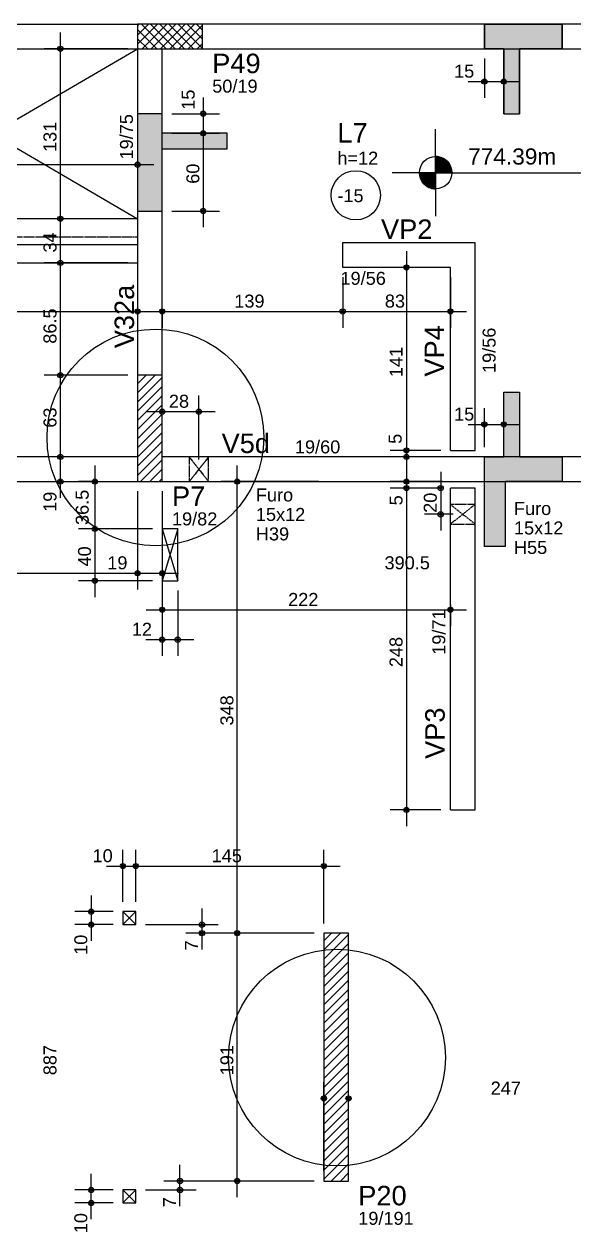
# Model space of a CAD drawing. Header units: millimetres. Extents: x 787 to 8287, y -592 to 17063.
# Drawn here: x 5845 to 6269, y 15066 to 15997 of the extents above; entities that cross this region are included whole.
import ezdxf

# ---------------------------------------------------------------- set-up
doc = ezdxf.new("R2010")
doc.units = ezdxf.units.MM
doc.linetypes.add('ESTILO_TQS_0001', pattern=[1, 0.7, -0.3])
for name, color, linetype in [('1', 1, 'Continuous'), ('10', 10, 'Continuous'), ('2', 2, 'Continuous'), ('3', 3, 'Continuous'), ('4', 4, 'Continuous'), ('6', 6, 'Continuous'), ('Painéis', 200, 'Continuous')]:
    doc.layers.add(name, color=color, linetype=linetype)
doc.styles.get("Standard").update_dxf_attribs({"font": 'arial.ttf'})

msp = doc.modelspace()

# ---------------------------------------------------------------- linework, layer by layer
at = {"layer": '1', "linetype": 'Continuous'}
for p, q in [((5485.31, 15996.8), (5932.81, 15996.8)), ((5873.32, 15834.3), (5873.32, 15990.3)), ((5932.81, 15981.36), (5948.26, 15996.8)), ((5932.81, 15988.43), (5941.19, 15996.8)), ((5932.81, 15995.5), (5934.11, 15996.8)), ((5932.81, 15996.8), (5932.81, 15996.8)), ((5932.81, 15996.8), (5932.81, 15996.8)), ((5932.81, 15992.69), (5947.69, 15977.8)), ((5935.76, 15996.8), (5954.76, 15977.8)), ((5936.33, 15977.8), (5955.33, 15996.8)), ((5942.84, 15996.8), (5961.84, 15977.8)), ((5943.4, 15977.8), (5962.4, 15996.8)), ((5949.91, 15996.8), (5968.91, 15977.8)), ((5950.47, 15977.8), (5969.47, 15996.8)), ((5956.98, 15996.8), (5975.98, 15977.8)), ((5957.54, 15977.8), (5976.54, 15996.8)), ((5964.05, 15996.8), (5982.81, 15978.04)), ((5964.61, 15977.8), (5982.81, 15996)), ((5971.12, 15996.8), (5982.81, 15985.11)), ((5978.19, 15996.8), (5982.81, 15992.18)), ((5982.81, 15996.8), (5982.81, 15996.8)), ((5982.81, 15996.8), (5982.81, 15996.8)), ((5932.81, 15985.61), (5940.62, 15977.8)), ((5957.81, 15987.3), (5957.81, 15987.3)), ((5971.68, 15977.8), (5982.81, 15988.93)), ((5978.75, 15977.8), (5982.81, 15981.86)), ((5708.31, 15977.8), (5932.81, 15977.8)), ((5925.31, 15977.8), (5860.82, 15977.8)), ((5932.81, 15978.54), (5933.55, 15977.8)), ((5932.81, 15977.8), (5932.81, 15977.8)), ((6199.95, 15977.8), (6199.95, 15977.8)), ((6214.95, 15977.8), (6214.95, 15977.8)), ((6199.95, 15970.3), (6199.95, 15940.08)), ((6214.95, 15970.3), (6214.95, 15940.08)), ((6187.45, 15952.58), (6227.45, 15952.58)), ((5983.39, 15940.28), (5983.39, 15900.28)), ((5951.81, 15927.78), (5951.81, 15927.78)), ((5959.31, 15927.78), (5995.89, 15927.78)), ((5983.39, 15925.28), (5983.39, 15840.28)), ((6162.42, 15882.32), (6162.42, 15915.87)), ((5951.81, 15912.78), (5951.81, 15912.78)), ((5959.31, 15912.78), (5995.89, 15912.78)), ((5959.31, 15912.78), (5959.31, 15912.78)), ((5966.81, 15912.78), (5995.89, 15912.78)), ((5695.81, 15888.53), (5945.31, 15888.53)), ((5932.81, 15890.28), (5932.81, 15890.28)), ((6162.42, 15894.82), (6162.42, 15869.82)), ((6162.42, 15894.21), (6166.25, 15894.21)), ((6162.42, 15893.42), (6168.15, 15893.42)), ((6162.42, 15892.62), (6169.48, 15892.62)), ((6162.42, 15891.83), (6170.52, 15891.83)), ((6162.42, 15891.04), (6171.36, 15891.04)), ((6162.42, 15890.24), (6172.07, 15890.24)), ((6162.42, 15889.45), (6172.68, 15889.45)), ((6162.42, 15888.66), (6173.19, 15888.66)), ((6162.42, 15887.87), (6173.62, 15887.87)), ((6162.42, 15887.07), (6173.98, 15887.07)), ((5932.81, 15882.78), (5932.81, 15876.03)), ((6162.42, 15882.32), (6128.86, 15882.32)), ((6149.92, 15882.32), (6174.92, 15882.32)), ((6162.42, 15881.52), (6149.92, 15881.52)), ((6162.42, 15880.73), (6150.02, 15880.73)), ((6162.42, 15879.94), (6150.14, 15879.94)), ((6162.42, 15879.14), (6150.33, 15879.14)), ((6162.42, 15878.35), (6150.56, 15878.35)), ((6162.42, 15877.56), (6150.86, 15877.56)), ((6162.42, 15886.28), (6174.27, 15886.28)), ((6162.42, 15885.49), (6174.51, 15885.49)), ((6162.42, 15884.69), (6174.69, 15884.69)), ((6162.42, 15883.9), (6174.82, 15883.9)), ((6162.42, 15883.11), (6174.89, 15883.11)), ((6162.42, 15882.32), (6274.92, 15882.32)), ((6162.42, 15882.32), (6162.42, 15848.76)), ((6162.42, 15876.77), (6151.22, 15876.77)), ((6162.42, 15875.97), (6151.64, 15875.97)), ((6162.42, 15875.18), (6152.15, 15875.18)), ((6162.42, 15874.39), (6152.75, 15874.39)), ((6162.42, 15873.59), (6153.46, 15873.59)), ((6162.42, 15872.8), (6154.31, 15872.8)), ((6162.42, 15872.01), (6155.34, 15872.01)), ((6162.42, 15871.22), (6156.67, 15871.22)), ((6162.42, 15870.42), (6158.57, 15870.42)), ((5873.32, 15800.3), (5873.32, 15859.3)), ((5951.81, 15852.78), (5951.81, 15852.78)), ((5959.31, 15852.78), (5995.89, 15852.78)), ((5932.81, 15846.8), (5708.31, 15846.8)), ((5871.48, 15846.8), (5860.82, 15846.8)), ((5871.48, 15846.8), (5860.82, 15846.8)), ((5878.98, 15846.8), (5878.98, 15846.8)), ((5878.98, 15846.8), (5878.98, 15846.8)), ((5932.81, 15826.8), (5708.31, 15826.8)), ((5873.32, 15713.8), (5873.32, 15825.3)), ((6192.8, 15828.3), (6090.79, 15828.3)), ((6090.8, 15809.3), (6090.8, 15828.3)), ((6139.92, 15821.8), (6139.92, 15655.8)), ((6192.8, 15668.3), (6192.8, 15828.3)), ((5925.31, 15812.8), (5860.82, 15812.8)), ((5925.31, 15812.8), (5860.82, 15812.8)), ((5932.81, 15812.8), (5932.81, 15812.8)), ((5932.81, 15812.8), (5932.81, 15812.8)), ((6173.8, 15809.3), (6090.8, 15809.3)), ((6090.8, 15809.3), (6090.8, 15809.3)), ((6090.8, 15809.3), (6090.8, 15809.3)), ((6166.3, 15809.3), (6127.42, 15809.3)), ((6173.8, 15668.3), (6173.8, 15809.3)), ((6173.8, 15809.3), (6173.8, 15809.3)), ((6173.8, 15809.3), (6173.8, 15809.3)), ((6090.8, 15801.8), (6090.8, 15762.89)), ((6090.8, 15801.8), (6090.8, 15762.89)), ((6173.8, 15801.8), (6173.8, 15762.89)), ((5452.31, 15775.39), (5945.31, 15775.39)), ((5932.81, 15776.55), (5932.81, 15776.55)), ((5939.31, 15775.39), (6103.3, 15775.39)), ((5951.81, 15783.05), (5951.81, 15783.05)), ((5951.81, 15775.55), (5951.81, 15762.89)), ((6078.3, 15775.39), (6186.3, 15775.39)), ((5932.81, 15769.05), (5932.81, 15762.89)), ((5873.32, 15650.8), (5873.32, 15738.8)), ((5925.31, 15726.3), (5860.82, 15726.3)), ((5925.31, 15726.3), (5860.82, 15726.3)), ((5932.81, 15712.65), (5946.45, 15726.3)), ((5932.81, 15719.72), (5939.38, 15726.3)), ((5932.81, 15726.3), (5932.81, 15726.3)), ((5932.81, 15726.3), (5932.81, 15726.3)), ((5932.81, 15705.58), (5951.81, 15724.58)), ((5932.81, 15698.51), (5951.81, 15717.51)), ((5932.81, 15691.44), (5951.81, 15710.44)), ((5951.81, 15670.8), (5951.81, 15710.72)), ((5980.06, 15661.3), (5980.06, 15710.72)), ((5932.81, 15684.37), (5951.81, 15703.37)), ((6199.95, 15670.8), (6199.95, 15700.8)), ((6214.95, 15670.8), (6214.95, 15700.8)), ((5932.81, 15677.3), (5951.81, 15696.3)), ((5939.31, 15698.22), (5992.56, 15698.22)), ((5932.81, 15670.23), (5951.81, 15689.23)), ((5932.81, 15663.16), (5951.81, 15682.16)), ((5942.31, 15685.3), (5942.31, 15685.3)), ((6187.45, 15688.3), (6227.45, 15688.3)), ((5873.32, 15631.8), (5873.32, 15675.8)), ((5932.81, 15656.08), (5951.81, 15675.08)), ((6139.92, 15680.8), (6139.92, 15650.8)), ((5925.31, 15663.3), (5860.82, 15663.3)), ((5925.31, 15663.3), (5860.82, 15663.3)), ((5932.81, 15649.01), (5951.81, 15668.01)), ((5932.81, 15663.3), (5932.81, 15663.3)), ((5932.81, 15663.3), (5932.81, 15663.3)), ((5951.81, 15663.3), (5951.81, 15663.3)), ((6166.3, 15668.3), (6127.42, 15668.3)), ((6166.3, 15668.3), (6127.42, 15668.3)), ((6145.74, 15663.3), (6127.42, 15663.3)), ((6153.24, 15663.3), (6153.24, 15663.3)), ((6173.8, 15668.3), (6192.8, 15668.3)), ((6173.8, 15668.3), (6173.8, 15668.3)), ((6173.8, 15668.3), (6173.8, 15668.3)), ((6199.95, 15663.3), (6199.95, 15663.3)), ((6214.95, 15663.3), (6214.95, 15663.3)), ((5899.92, 15656.8), (5899.92, 15595.34)), ((5935.17, 15644.3), (5951.81, 15660.94)), ((6009.59, 15283.8), (6009.59, 15656.8)), ((6139.92, 15656.8), (6139.92, 15626.8)), ((5942.24, 15644.3), (5951.81, 15653.87)), ((5949.31, 15644.3), (5951.81, 15646.8)), ((5980.06, 15653.8), (5980.06, 15653.8)), ((6139.92, 15651.8), (6139.92, 15378.8)), ((6166.3, 15651.8), (6166.3, 15606.6)), ((5856.21, 15644.3), (5856.21, 15644.3)), ((5856.21, 15644.3), (5856.21, 15644.3)), ((5863.71, 15644.3), (5885.82, 15644.3)), ((5863.71, 15644.3), (5885.82, 15644.3)), ((5900.99, 15644.3), (5887.42, 15644.3)), ((5908.49, 15644.3), (5908.49, 15644.3)), ((5932.81, 15644.3), (5932.81, 15644.3)), ((5932.81, 15644.3), (5932.81, 15644.3)), ((5932.81, 15636.8), (5932.81, 15561.21)), ((5932.81, 15636.8), (5932.81, 15561.21)), ((5951.81, 15644.3), (5951.81, 15644.3)), ((5951.81, 15644.3), (5951.81, 15644.3)), ((5951.81, 15644.3), (5951.81, 15644.3)), ((5951.81, 15636.8), (5951.81, 15561.21)), ((5951.81, 15636.8), (5951.81, 15561.21)), ((5951.81, 15636.8), (5951.81, 15532.97)), ((6072.33, 15644.3), (5997.09, 15644.3)), ((6079.83, 15644.3), (6079.83, 15644.3)), ((6167.59, 15644.3), (6127.42, 15644.3)), ((6166.3, 15639.3), (6127.42, 15639.3)), ((6166.3, 15639.3), (6127.42, 15639.3)), ((6166.3, 15639.3), (6153.8, 15639.3)), ((6173.8, 15391.3), (6173.8, 15639.3)), ((6192.8, 15639.3), (6173.8, 15639.3)), ((6173.8, 15639.3), (6173.8, 15639.3)), ((6173.8, 15639.3), (6173.8, 15639.3)), ((6173.8, 15639.3), (6173.8, 15639.3)), ((6175.09, 15644.3), (6175.09, 15644.3)), ((6192.8, 15391.3), (6192.8, 15639.3)), ((5899.92, 15620.34), (5899.92, 15555.34)), ((6175.8, 15619.1), (6153.8, 15619.1)), ((6183.3, 15619.1), (6183.3, 15619.1)), ((5944.19, 15607.84), (5887.42, 15607.84)), ((5944.19, 15607.84), (5887.42, 15607.84)), ((5951.69, 15607.84), (5951.69, 15607.84)), ((5951.69, 15607.84), (5951.69, 15607.84)), ((5455.8, 15573.71), (5945.31, 15573.71)), ((5920.31, 15573.71), (5964.31, 15573.71)), ((5944.31, 15567.84), (5887.42, 15567.84)), ((5951.69, 15567.84), (5951.69, 15567.84)), ((5951.81, 15567.84), (5951.81, 15567.84)), ((5963.69, 15567.84), (5963.69, 15567.84)), ((5951.69, 15560.34), (5951.69, 15509.98)), ((5963.69, 15560.34), (5963.69, 15509.98)), ((6173.8, 15556.75), (6173.8, 15556.75)), ((5939.31, 15545.47), (6186.3, 15545.47)), ((6173.8, 15549.25), (6173.8, 15532.97)), ((5939.19, 15522.48), (5976.19, 15522.48)), ((6166.3, 15391.3), (6127.42, 15391.3)), ((6173.8, 15391.3), (6192.8, 15391.3)), ((6173.8, 15391.3), (6173.8, 15391.3)), ((5921.45, 15320.39), (5921.45, 15360.47)), ((5931.45, 15320.39), (5931.45, 15360.47)), ((5931.45, 15320.39), (5931.45, 15360.47)), ((6076.31, 15303.8), (6076.31, 15360.47)), ((5908.95, 15347.97), (5943.95, 15347.97)), ((5918.95, 15347.97), (6088.81, 15347.97)), ((5897.07, 15325.39), (5897.07, 15290.39)), ((5913.95, 15312.89), (5884.57, 15312.89)), ((5921.45, 15312.89), (5921.45, 15312.89)), ((5921.45, 15312.89), (5921.45, 15312.89)), ((5931.45, 15312.89), (5931.45, 15312.89)), ((5931.45, 15312.89), (5931.45, 15312.89)), ((5982.39, 15315.39), (5982.39, 15283.8)), ((5913.95, 15302.89), (5884.57, 15302.89)), ((5921.45, 15302.89), (5921.45, 15302.89)), ((5931.45, 15302.89), (5931.45, 15302.89)), ((5938.95, 15302.89), (5994.89, 15302.89)), ((6009.59, 15092.8), (6009.59, 15308.8)), ((6068.81, 15296.3), (5969.89, 15296.3)), ((6068.81, 15296.3), (5997.09, 15296.3)), ((6068.81, 15296.3), (5997.09, 15296.3)), ((6076.31, 15283.4), (6089.21, 15296.3)), ((6076.31, 15290.47), (6082.14, 15296.3)), ((6076.31, 15296.3), (6076.31, 15296.3)), ((6076.31, 15296.3), (6076.31, 15296.3)), ((6076.31, 15296.3), (6076.31, 15296.3)), ((6076.31, 15296.3), (6076.31, 15296.3)), ((6076.31, 15276.33), (6095.31, 15295.33)), ((6076.31, 15269.25), (6095.31, 15288.25)), ((6076.31, 15262.18), (6095.31, 15281.18)), ((6076.31, 15255.11), (6095.31, 15274.11)), ((6076.31, 15248.04), (6095.31, 15267.04)), ((6076.31, 15240.97), (6095.31, 15259.97)), ((6076.31, 15233.9), (6095.31, 15252.9)), ((6076.31, 15226.83), (6095.31, 15245.83)), ((6076.31, 15219.76), (6095.31, 15238.76)), ((6076.31, 15212.69), (6095.31, 15231.69)), ((6076.31, 15205.61), (6095.31, 15224.61)), ((6076.31, 15198.54), (6095.31, 15217.54)), ((6076.31, 15191.47), (6095.31, 15210.47)), ((6076.31, 15184.4), (6095.31, 15203.4)), ((6085.81, 15200.8), (6085.81, 15200.8)), ((6076.31, 15177.33), (6095.31, 15196.33)), ((6076.31, 15170.26), (6095.31, 15189.26)), ((6076.31, 15163.19), (6095.31, 15182.19)), ((6076.31, 15112.8), (6076.31, 15181.41)), ((6095.31, 15142.3), (6095.31, 15181.41)), ((6076.31, 15156.12), (6095.31, 15175.12)), ((6076.31, 15149.05), (6095.31, 15168.05)), ((6076.31, 15141.98), (6095.31, 15160.98)), ((6076.31, 15134.9), (6095.31, 15153.9)), ((6076.31, 15127.83), (6095.31, 15146.83)), ((6076.31, 15120.76), (6095.31, 15139.76)), ((6095.31, 15134.8), (6095.31, 15134.8)), ((6076.31, 15113.69), (6095.31, 15132.69)), ((6076.31, 15106.62), (6095.31, 15125.62)), ((5965.48, 15085.9), (5965.48, 15117.8)), ((6082.06, 15105.3), (6095.31, 15118.55)), ((5897.07, 15075.9), (5897.07, 15110.9)), ((6068.81, 15105.3), (5952.98, 15105.3)), ((6068.81, 15105.3), (5997.09, 15105.3)), ((6068.81, 15105.3), (5997.09, 15105.3)), ((6076.31, 15105.3), (6076.31, 15105.3)), ((6076.31, 15105.3), (6076.31, 15105.3)), ((6076.31, 15105.3), (6076.31, 15105.3)), ((6076.31, 15105.3), (6076.31, 15105.3)), ((6076.31, 15105.3), (6076.31, 15105.3)), ((6089.13, 15105.3), (6095.31, 15111.48)), ((5914.02, 15098.4), (5884.57, 15098.4)), ((5921.52, 15098.4), (5921.52, 15098.4)), ((5931.52, 15098.4), (5931.52, 15098.4)), ((5939.02, 15098.4), (5977.98, 15098.4)), ((5914.02, 15088.4), (5884.57, 15088.4)), ((5921.52, 15088.4), (5921.52, 15088.4)), ((5921.52, 15088.4), (5921.52, 15088.4)), ((5931.52, 15088.4), (5931.52, 15088.4)), ((5931.52, 15088.4), (5931.52, 15088.4))]:
    msp.add_line(p, q, dxfattribs=at)
at = {"layer": '1', "linetype": 'ESTILO_TQS_0001'}
for p, q in [((6192.8, 15626.6), (6173.8, 15626.6)), ((6173.8, 15626.6), (6192.8, 15611.6)), ((6192.8, 15626.6), (6173.82, 15611.6)), ((6173.82, 15611.6), (6192.8, 15611.6))]:
    msp.add_line(p, q, dxfattribs=at)
at = {"layer": '1', "linetype": 'Continuous'}
for points in [[(6306.3, 15996.8), (5982.81, 15996.8)], [(5932.81, 15977.8), (5932.81, 15826.8)], [(5951.81, 15839.8), (5951.81, 15977.8)], [(5982.81, 15977.8), (6306.3, 15977.8)], [(6162.42, 15894.82), (6162.42, 15882.32), (6174.92, 15882.32), (6174.91, 15882.77), (6174.85, 15883.56), (6174.75, 15884.35), (6174.59, 15885.17), (6174.39, 15885.91), (6174.11, 15886.73), (6173.78, 15887.53), (6173.4, 15888.29), (6172.92, 15889.09), (6172.35, 15889.91), (6171.65, 15890.75), (6171.05, 15891.35), (6170.26, 15892.05), (6169.72, 15892.46), (6169.14, 15892.86), (6168.43, 15893.27), (6167.72, 15893.63), (6166.64, 15894.08), (6165.65, 15894.39), (6164.86, 15894.57), (6163.9, 15894.73), (6163.12, 15894.8), (6162.42, 15894.82)], [(6162.42, 15869.82), (6162.42, 15882.32), (6149.92, 15882.32), (6149.92, 15881.86), (6149.98, 15881.07), (6150.08, 15880.28), (6150.25, 15879.46), (6150.44, 15878.73), (6150.72, 15877.9), (6151.06, 15877.1), (6151.44, 15876.34), (6151.91, 15875.54), (6152.49, 15874.72), (6153.19, 15873.89), (6153.78, 15873.28), (6154.57, 15872.58), (6155.11, 15872.17), (6155.7, 15871.78), (6156.4, 15871.36), (6157.11, 15871), (6158.19, 15870.55), (6159.18, 15870.24), (6159.97, 15870.06), (6160.94, 15869.9), (6161.72, 15869.84), (6162.42, 15869.82)], [(5951.81, 15726.3), (5951.81, 15839.8)], [(5932.81, 15826.8), (5932.81, 15726.3)], [(5464.81, 15812.8), (5932.81, 15812.8)], [(5932.81, 15663.3), (5468.3, 15663.3)], [(6342.3, 15663.3), (5951.81, 15663.3)], [(5468.3, 15644.3), (5932.81, 15644.3)], [(5951.81, 15644.3), (6342.3, 15644.3)]]:
    msp.add_lwpolyline(points, dxfattribs=at)
at = {"layer": '1', "linetype": 'ESTILO_TQS_0001'}
msp.add_lwpolyline([(5980.06, 15653.8), (5972.56, 15644.3), (5987.56, 15644.3), (5980.06, 15653.8), (5987.56, 15644.3), (5987.56, 15663.3), (5980.06, 15653.8), (5987.56, 15663.3), (5972.56, 15663.3), (5980.06, 15653.8), (5972.56, 15663.3), (5972.56, 15644.3), (5980.06, 15653.8)], dxfattribs=at)
at = {"layer": '1', "linetype": 'Continuous'}
for centre, radius in [((5873.32, 15977.8), 2), ((5873.32, 15977.8), 1), ((6199.95, 15952.58), 2), ((6199.95, 15952.58), 1), ((6214.95, 15952.58), 2), ((6214.95, 15952.58), 1), ((5983.39, 15927.78), 2), ((5983.39, 15927.78), 1), ((5983.39, 15912.78), 2), ((5983.39, 15912.78), 2), ((5983.39, 15912.78), 1), ((5983.39, 15912.78), 1), ((5932.81, 15888.53), 2), ((5932.81, 15888.53), 1), ((6162.42, 15882.32), 12.5), ((5983.39, 15852.78), 2), ((5983.39, 15852.78), 1), ((5873.32, 15846.8), 2), ((5873.32, 15846.8), 2), ((5873.32, 15846.8), 1), ((5873.32, 15846.8), 1), ((5873.32, 15812.8), 2), ((5873.32, 15812.8), 2), ((5873.32, 15812.8), 1), ((5873.32, 15812.8), 1), ((6139.92, 15809.3), 2), ((6139.92, 15809.3), 1), ((5932.81, 15775.39), 2), ((5932.81, 15775.39), 1), ((5951.81, 15775.39), 2), ((5951.81, 15775.39), 1), ((6090.8, 15775.39), 2), ((6090.8, 15775.39), 2), ((6090.8, 15775.39), 1), ((6090.8, 15775.39), 1), ((6173.8, 15775.39), 2), ((6173.8, 15775.39), 1), ((5873.32, 15726.3), 2), ((5873.32, 15726.3), 2), ((5873.32, 15726.3), 1), ((5873.32, 15726.3), 1), ((5951.81, 15698.22), 2), ((5951.81, 15698.22), 1), ((5980.06, 15698.22), 2), ((5980.06, 15698.22), 1), ((6199.95, 15688.3), 2), ((6199.95, 15688.3), 1), ((6214.95, 15688.3), 2), ((6214.95, 15688.3), 1), ((5873.32, 15663.3), 2), ((5873.32, 15663.3), 2), ((5873.32, 15663.3), 1), ((5873.32, 15663.3), 1), ((6139.92, 15668.3), 2), ((6139.92, 15668.3), 2), ((6139.92, 15663.3), 2), ((6139.92, 15668.3), 1), ((6139.92, 15668.3), 1), ((6139.92, 15663.3), 1), ((5873.32, 15644.3), 2), ((5873.32, 15644.3), 2), ((5873.32, 15644.3), 1), ((5873.32, 15644.3), 1), ((5899.92, 15644.3), 2), ((5899.92, 15644.3), 1), ((6009.59, 15644.3), 2), ((6009.59, 15644.3), 1), ((6139.92, 15644.3), 2), ((6139.92, 15644.3), 1), ((6139.92, 15639.3), 2), ((6139.92, 15639.3), 2), ((6139.92, 15639.3), 1), ((6139.92, 15639.3), 1), ((6166.3, 15639.3), 2), ((6166.3, 15639.3), 1), ((6166.3, 15619.1), 2), ((6166.3, 15619.1), 1), ((5899.92, 15607.84), 2), ((5899.92, 15607.84), 2), ((5899.92, 15607.84), 1), ((5899.92, 15607.84), 1), ((5932.81, 15573.71), 2), ((5932.81, 15573.71), 2), ((5932.81, 15573.71), 1), ((5932.81, 15573.71), 1), ((5951.81, 15573.71), 2), ((5951.81, 15573.71), 2), ((5951.81, 15573.71), 1), ((5951.81, 15573.71), 1), ((5899.92, 15567.84), 2), ((5899.92, 15567.84), 1), ((5951.81, 15545.47), 2), ((5951.81, 15545.47), 1), ((6173.8, 15545.47), 2), ((6173.8, 15545.47), 1), ((5951.69, 15522.48), 2), ((5963.69, 15522.48), 2), ((5951.69, 15522.48), 1), ((5963.69, 15522.48), 1), ((6139.92, 15391.3), 2), ((6139.92, 15391.3), 1), ((5921.45, 15347.97), 2), ((5921.45, 15347.97), 1), ((5931.45, 15347.97), 2), ((5931.45, 15347.97), 2), ((5931.45, 15347.97), 1), ((5931.45, 15347.97), 1), ((6076.31, 15347.97), 2), ((6076.31, 15347.97), 1), ((5897.07, 15312.89), 2), ((5897.07, 15312.89), 1), ((5897.07, 15302.89), 2), ((5897.07, 15302.89), 1), ((5982.39, 15302.89), 2), ((5982.39, 15302.89), 1), ((5982.39, 15296.3), 2), ((5982.39, 15296.3), 1), ((6009.59, 15296.3), 2), ((6009.59, 15296.3), 2), ((6009.59, 15296.3), 1), ((6009.59, 15296.3), 1), ((6076.31, 15168.91), 2), ((6095.31, 15168.91), 2), ((6076.31, 15168.91), 1), ((6095.31, 15168.91), 1), ((5965.48, 15105.3), 2), ((5965.48, 15105.3), 1), ((6009.59, 15105.3), 2), ((6009.59, 15105.3), 2), ((6009.59, 15105.3), 1), ((6009.59, 15105.3), 1), ((5897.07, 15098.4), 2), ((5897.07, 15098.4), 1), ((5965.48, 15098.4), 2), ((5965.48, 15098.4), 1), ((5897.07, 15088.4), 2), ((5897.07, 15088.4), 1)]:
    msp.add_circle(centre, radius, dxfattribs=at)
at = {"layer": '10', "linetype": 'Continuous'}
for points in [[(6226.95, 15927.8), (6226.95, 15977.8), (6259.95, 15977.8), (6259.95, 15996.8), (6199.95, 15996.8), (6199.95, 15977.8), (6214.95, 15977.8), (6214.95, 15927.8), (6226.95, 15927.8)], [(6001.81, 15912.78), (5951.81, 15912.78), (5951.81, 15927.78), (5932.81, 15927.78), (5932.81, 15852.78), (5951.81, 15852.78), (5951.81, 15900.78), (6001.81, 15900.78), (6001.81, 15912.78)], [(6199.95, 15594.3), (6199.95, 15663.3), (6214.95, 15663.3), (6214.95, 15713.3), (6226.95, 15713.3), (6226.95, 15663.3), (6259.95, 15663.3), (6259.95, 15644.3), (6215.95, 15644.3), (6215.95, 15594.3), (6199.95, 15594.3)]]:
    msp.add_lwpolyline(points, dxfattribs=at)
at = {"layer": '2', "linetype": 'Continuous'}
for p, q in [((5708.31, 15977.8), (5932.81, 15846.8)), ((5708.31, 15846.8), (5932.81, 15977.8)), ((5963.69, 15607.84), (5951.69, 15567.84)), ((5951.69, 15607.84), (5963.69, 15567.84)), ((5921.45, 15302.89), (5931.45, 15312.89)), ((5931.45, 15302.89), (5921.45, 15312.89)), ((5921.52, 15088.4), (5931.52, 15098.4)), ((5931.52, 15088.4), (5921.52, 15098.4))]:
    msp.add_line(p, q, dxfattribs=at)
for points in [[(5963.69, 15607.84), (5951.69, 15607.84), (5951.69, 15567.84), (5963.69, 15567.84), (5963.69, 15607.84)], [(5921.45, 15302.89), (5931.45, 15302.89), (5931.45, 15312.89), (5921.45, 15312.89), (5921.45, 15302.89)], [(5921.52, 15088.4), (5931.52, 15088.4), (5931.52, 15098.4), (5921.52, 15098.4), (5921.52, 15088.4)]]:
    msp.add_lwpolyline(points, dxfattribs=at)
at = {"layer": '3', "linetype": 'ESTILO_TQS_0001'}
msp.add_line((5708.31, 15832.8), (5932.81, 15832.8), dxfattribs=at)
at = {"layer": '3', "linetype": 'Continuous'}
msp.add_circle((6100.88, 15864.92), 18.97, dxfattribs=at)
at = {"layer": '6', "linetype": 'Continuous'}
for p, q in [((6199.95, 15977.8), (6199.95, 15996.8)), ((6199.95, 15996.8), (6259.95, 15996.8)), ((6259.95, 15996.8), (6259.95, 15977.8)), ((6214.95, 15977.8), (6199.95, 15977.8)), ((6214.95, 15927.8), (6214.95, 15977.8)), ((6259.95, 15977.8), (6226.95, 15977.8)), ((6226.95, 15977.8), (6226.95, 15927.8)), ((5951.81, 15927.78), (5932.81, 15927.78)), ((5932.81, 15927.78), (5932.81, 15852.78)), ((5951.81, 15912.78), (5951.81, 15927.78)), ((6001.81, 15912.78), (5951.81, 15912.78)), ((5951.81, 15852.78), (5951.81, 15900.78)), ((5951.81, 15900.78), (6001.81, 15900.78)), ((5932.81, 15852.78), (5951.81, 15852.78)), ((6214.95, 15663.3), (6214.95, 15713.3)), ((6226.95, 15713.3), (6226.95, 15663.3)), ((6199.95, 15594.3), (6199.95, 15663.3)), ((6199.95, 15663.3), (6214.95, 15663.3)), ((6226.95, 15663.3), (6259.95, 15663.3)), ((6259.95, 15663.3), (6259.95, 15644.3)), ((6259.95, 15644.3), (6215.95, 15644.3)), ((6215.95, 15644.3), (6215.95, 15594.3))]:
    msp.add_line(p, q, dxfattribs=at)
for points in [[(5932.81, 15977.8), (5982.81, 15977.8), (5982.81, 15996.8), (5932.81, 15996.8), (5932.81, 15977.8)], [(5932.81, 15644.3), (5951.81, 15644.3), (5951.81, 15726.3), (5932.81, 15726.3), (5932.81, 15644.3)], [(6076.31, 15105.3), (6095.31, 15105.3), (6095.31, 15296.3), (6076.31, 15296.3), (6076.31, 15105.3)]]:
    msp.add_lwpolyline(points, dxfattribs=at)
for points in [[(6259.95, 15996.8), (6199.95, 15996.8), (6199.95, 15977.8)], [(6259.95, 15996.8), (6199.95, 15977.8), (6214.95, 15977.8)], [(6259.95, 15996.8), (6214.95, 15977.8), (6226.95, 15977.8)], [(6259.95, 15996.8), (6226.95, 15977.8), (6259.95, 15977.8)], [(6214.95, 15977.8), (6214.95, 15927.8), (6226.95, 15927.8)], [(6214.95, 15977.8), (6226.95, 15927.8), (6226.95, 15977.8)], [(5932.81, 15927.78), (5951.81, 15852.78), (5951.81, 15927.78)], [(5932.81, 15927.78), (5932.81, 15852.78), (5951.81, 15852.78)], [(5951.81, 15852.78), (5951.81, 15900.78), (5951.81, 15927.78)], [(5951.81, 15927.78), (5951.81, 15900.78), (5951.81, 15912.78)], [(5951.81, 15900.78), (6001.81, 15900.78), (5951.81, 15912.78)], [(5951.81, 15912.78), (6001.81, 15900.78), (6001.81, 15912.78)], [(6214.95, 15663.3), (6214.95, 15713.3), (6226.95, 15713.3)], [(6214.95, 15663.3), (6226.95, 15713.3), (6215.95, 15644.3)], [(6226.95, 15663.3), (6215.95, 15644.3), (6226.95, 15713.3)], [(6214.95, 15663.3), (6215.95, 15594.3), (6199.95, 15594.3)], [(6214.95, 15663.3), (6199.95, 15594.3), (6199.95, 15663.3)], [(6214.95, 15663.3), (6215.95, 15644.3), (6215.95, 15594.3)], [(6226.95, 15663.3), (6259.95, 15644.3), (6215.95, 15644.3)], [(6226.95, 15663.3), (6259.95, 15663.3), (6259.95, 15644.3)]]:
    msp.add_solid(points, dxfattribs=at)
at = {"layer": 'Painéis', "color": 5}
for centre in [(5946.54, 15678.3), (6086.44, 15200.42)]:
    msp.add_circle(centre, 83.49, dxfattribs=at)

# ---------------------------------------------------------------- texts
at = {"layer": '1', "linetype": 'Continuous'}
for s, height, p in [('15', 10, (6176.62, 15955.58)), ('774.39m', 12.5, (6187.42, 15888.57)), ('139', 10, (6007.3, 15778.39)), ('83', 10, (6123.3, 15778.39)), ('28', 10, (5956.93, 15701.22)), ('15', 10, (6176.62, 15691.3)), ('Furo', 10, (6023.93, 15628.98)), ('Furo', 10, (6222.75, 15618.54)), ('15x12', 10, (6023.93, 15613.98)), ('H39', 10, (6023.93, 15598.98)), ('15x12', 10, (6222.75, 15603.54)), ('H55', 10, (6222.75, 15588.54)), ('19', 10, (5909.47, 15576.71)), ('390.5', 10, (6123.05, 15576.71)), ('222', 10, (6048.8, 15548.47)), ('12', 10, (5928.35, 15525.48)), ('10', 10, (5898.12, 15350.97)), ('145', 10, (5989.88, 15350.97)), ('247', 10, (6204.81, 15171.91))]:
    msp.add_text(s, height=height, dxfattribs=at).set_placement(p)
for s, p in [('15', (5976.78, 15930.83)), ('131', (5870.32, 15898.3)), ('60', (5980.39, 15873.78)), ('34', (5870.32, 15820.8)), ('86.5', (5870.32, 15750.55)), ('141', (6136.92, 15724.8)), ('63', (5870.32, 15685.8)), ('5', (6136.25, 15673.4)), ('19', (5870.32, 15620.97)), ('36.5', (5895.15, 15610.83)), ('5', (6136.92, 15625.97)), ('20', (6163.3, 15620.2)), ('40', (5896.92, 15578.84)), ('248', (6136.92, 15501.3)), ('348', (6006.59, 15456.3)), ('10', (5894.07, 15279.56)), ('7', (5979.39, 15282.97)), ('887', (5870.32, 15186.8)), ('191', (6006.59, 15186.8)), ('7', (5962.48, 15085.07)), ('10', (5894.07, 15065.07))]:
    msp.add_text(s, height=10, rotation=90, dxfattribs=at).set_placement(p)
at = {"layer": '3', "linetype": 'Continuous'}
for s, p in [('50/19', (5990.31, 15944.05)), ('h=12', (6086.73, 15888.54)), ('-15', (6086.73, 15859.64)), ('19/56', (6089.12, 15795.93)), ('19/60', (6054, 15666.05)), ('19/82', (5959.31, 15610.55)), ('19/191', (6102.81, 15071.55))]:
    msp.add_text(s, height=10, dxfattribs=at).set_placement(p)
for s, p in [('19/75', (5929.26, 15892.54)), ('19/56', (6208.59, 15727.96)), ('19/71', (6169.88, 15510.83))]:
    msp.add_text(s, height=10, rotation=90, dxfattribs=at).set_placement(p)
at = {"layer": '4', "linetype": 'Continuous'}
for s, p in [('L7', (6086.73, 15905.54)), ('VP2', (6120.34, 15831.32)), ('V5d', (5997.52, 15666.3))]:
    msp.add_text(s, height=15, dxfattribs=at).set_placement(p)
for s, p in [('V32a', (5930.1, 15747.07)), ('VP4', (6168.97, 15725.19)), ('VP3', (6169.39, 15430.58))]:
    msp.add_text(s, height=15, rotation=90, dxfattribs=at).set_placement(p)
at = {"layer": '6', "linetype": 'Continuous'}
for s, p in [('P49', (5990.31, 15959.05)), ('P7', (5959.31, 15625.55)), ('P20', (6102.81, 15086.55))]:
    msp.add_text(s, height=15, dxfattribs=at).set_placement(p)

doc.saveas('drawing.dxf')
